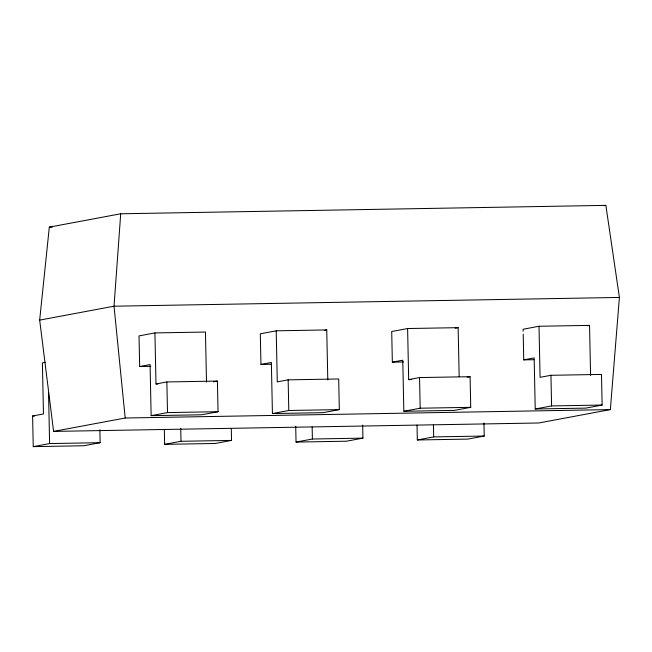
<?xml version="1.0" encoding="UTF-8"?>
<svg xmlns="http://www.w3.org/2000/svg" width="652" height="652" viewBox="0 0 652 652"><rect width="100%" height="100%" fill="white"/><g stroke="black" fill="none" stroke-linecap="round" stroke-linejoin="round"><path stroke-width="0.98" d="M120.71 213.783L114.027 306.204L125.192 418.005L53.594 431.404L39.666 320.116L49.316 227.132L120.71 213.783L605.871 205.372L619.4 297.442L610.353 409.595L538.756 422.985L53.594 431.404M603.882 205.739L605.871 205.372M39.666 320.116L114.027 306.204L619.4 297.442M206.505 382.105L205.453 332.039L154.923 332.919L139.023 335.894L139.667 366.53L150.783 366.342M45.387 362.333L42.404 362.887L43.472 413.955L32.6 415.992L33.244 446.628L83.782 445.756L100.139 442.692L99.87 429.676M327.793 380.002L326.75 329.936L276.212 330.817L260.311 333.791L260.955 364.427L271.061 364.256M324.761 330.311L326.75 329.936M139.667 366.53L150.074 364.582L151.142 415.65L201.68 414.778L218.045 411.714L217.401 381.078L166.863 381.95L155.991 383.987L154.923 332.919M459.171 376.726L458.144 327.663L407.606 328.535L391.705 331.509L392.349 362.153L403.466 361.958M260.955 364.427L271.362 362.479L272.43 413.547L322.968 412.675L339.333 409.611L338.69 378.975L288.151 379.847L277.279 381.885L276.212 330.817M455.161 328.217L458.144 327.663M213.448 381.819L217.401 381.078M590.59 375.446L589.538 325.381L539.008 326.261L523.108 329.236L523.148 331.208M392.349 362.153L402.765 360.206L403.832 411.273L454.371 410.393L470.728 407.337L470.084 376.693L419.546 377.573L408.674 379.603L407.606 328.535M587.558 325.755L589.538 325.381M151.142 415.65L167.507 412.594L218.045 411.714M33.244 446.628L49.601 443.572L100.139 442.692M523.214 334.174L523.752 359.871L534.159 357.924L535.227 408.991L585.765 408.119L602.122 405.055L601.486 374.419L550.948 375.291L540.076 377.329L539.008 326.261M272.43 413.547L288.795 410.491L339.333 409.611M467.125 377.247L470.084 376.693M164.328 429.529L164.638 444.354L180.995 441.29L231.533 440.418L231.289 428.397M231.533 440.418L215.176 443.474L164.638 444.354M403.832 411.273L420.19 408.209L470.728 407.337M295.706 426.261L296.041 442.072L312.398 439.016L362.936 438.136L362.659 425.12M362.936 438.136L346.571 441.2L296.041 442.072M535.227 408.991L551.592 405.935L602.122 405.055M417.019 425.145L417.329 439.97L433.686 436.913L484.224 436.033L483.955 423.018M484.224 436.033L467.867 439.098L417.329 439.97M49.316 227.132L52.372 227.083M523.752 359.871L533.858 359.7M155.991 383.987L158.012 383.955M408.674 379.603L411.705 379.554M32.6 415.992L34.621 415.952M125.192 418.005L610.353 409.595M550.948 375.291L551.592 405.935M433.433 424.892L433.686 436.913M419.546 377.573L420.19 408.209M312.145 426.995L312.398 439.016M288.151 379.847L288.795 410.491M180.726 428.274L180.995 441.29M166.863 381.95L167.507 412.594M48.533 392.504L49.601 443.572"/></g></svg>
